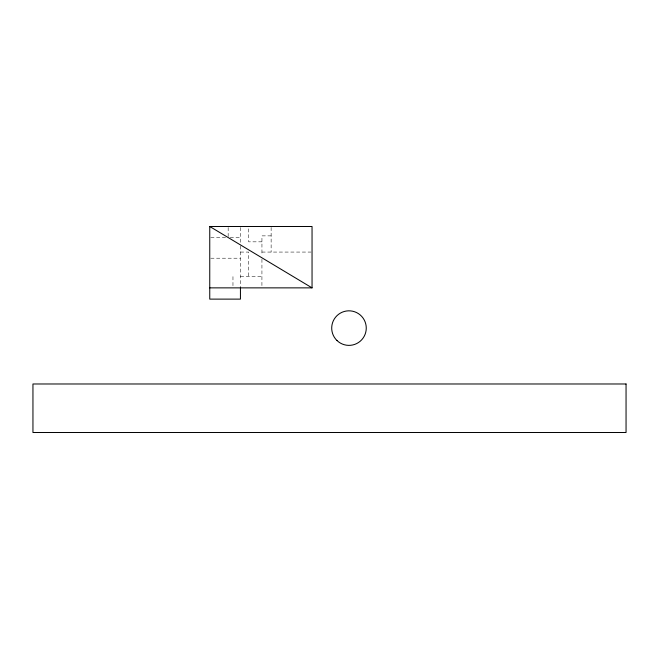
<?xml version="1.0" encoding="UTF-8"?>
<svg xmlns="http://www.w3.org/2000/svg" width="659" height="659" viewBox="0 0 659 659"><rect width="100%" height="100%" fill="white"/><g stroke="black" fill="none" stroke-linecap="round" stroke-linejoin="round"><path stroke-width="0.49" stroke-dasharray="3.29 2.47" d="M271.129 235.873L261.944 235.873L261.944 255.132M210.773 237.742L226.119 237.742M230.205 237.742L240.436 237.742M261.944 241.837L248.624 241.837L248.624 227.512M240.436 252.067L248.624 252.067L248.624 276.615M261.944 252.067L311.023 252.067M210.773 258.204L240.436 258.204M240.436 276.615L261.92 276.615M271.129 227.429L271.129 252.067M261.944 259.226L261.92 286.846M240.436 227.512L240.436 244.901M240.436 245.922L240.436 286.846M232.965 276.615L232.965 286.846M228.162 227.512L228.162 237.742"/><path stroke-width="0.99" d="M240.436 287.868L240.436 299.12L209.751 299.12L209.751 226.49L312.045 226.49L312.045 287.868L209.751 287.868M209.751 226.49L312.045 287.868M626.05 383.983L32.95 383.983L32.95 432.51L626.05 432.51L626.05 383.983M336.996 340.538A17.274 17.274 0 0 0 365.753 332.26A17.274 17.274 0 0 0 344.212 311.493A17.274 17.274 0 0 0 336.996 340.538"/></g></svg>
